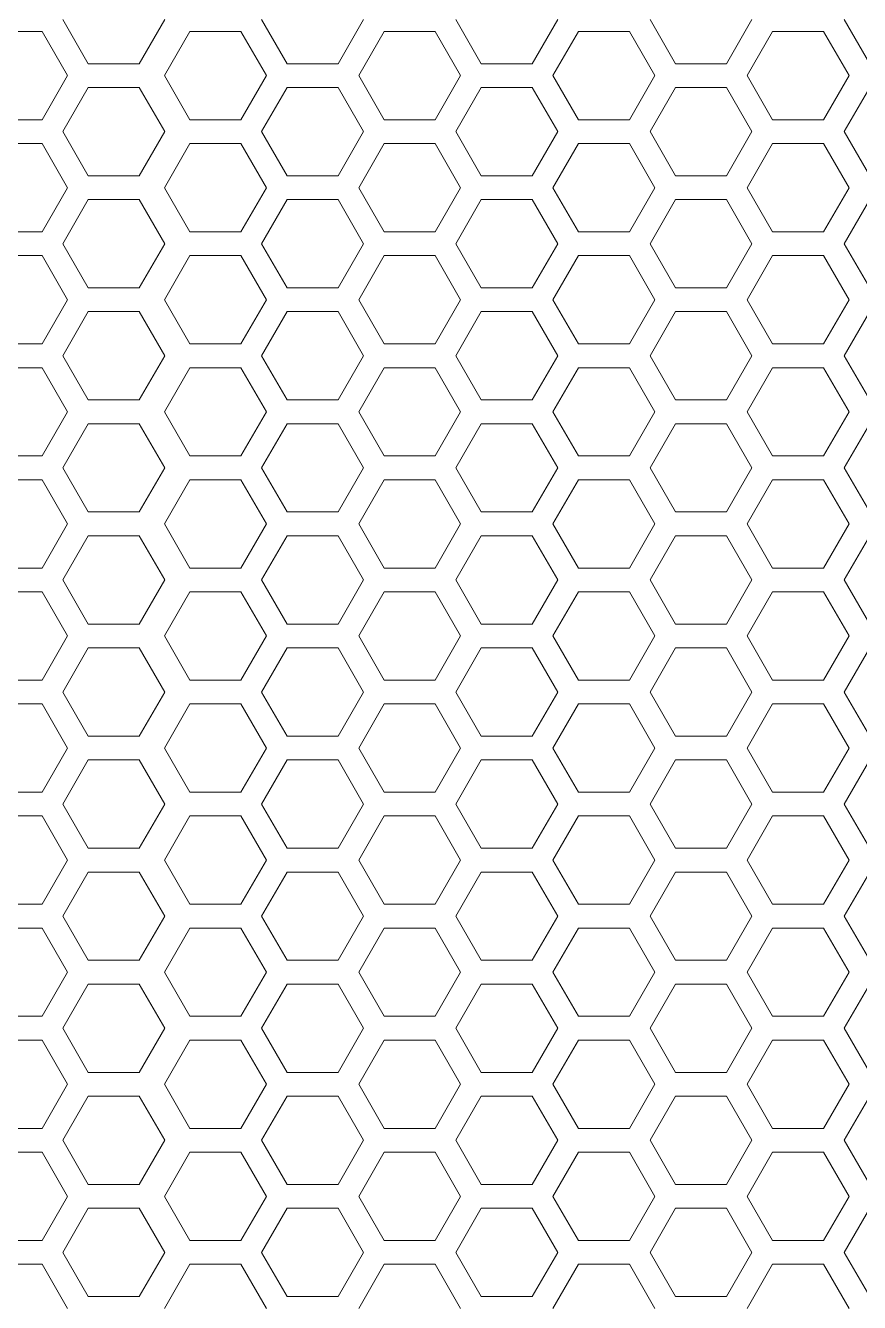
# Model space of a CAD drawing. Header units: millimetres. Extents: x 0 to 140, y -17 to 195.
# Drawn here: x 64.78 to 69.23, y 62.17 to 68.99 of the extents above; entities that cross this region are included whole.
import ezdxf

# ---------------------------------------------------------------- set-up
doc = ezdxf.new("R2010")
doc.units = ezdxf.units.MM
doc.layers.add('4203-42785_1_0', color=7, linetype='Continuous')

# ---------------------------------------------------------------- blocks, each defined once
blk = doc.blocks.new('a')
at = {"layer": '4203-42785_1_0', "color": 0, "linetype": 'ByBlock', "lineweight": 9}
for p, q in [((1507.2261, 398.1762), (1507.3328, 397.9914)), ((1507.5463, 397.9914), (1507.653, 398.1762)), ((1508.0394, 398.1762), (1508.1461, 397.9914)), ((1508.3595, 397.9914), (1508.4662, 398.1762)), ((1508.8527, 398.1762), (1508.9594, 397.9914)), ((1509.1728, 397.9914), (1509.2795, 398.1762)), ((1509.6659, 398.1762), (1509.7726, 397.9914)), ((1516.1721, 398.1762), (1516.2788, 397.9914)), ((1516.4922, 397.9914), (1516.5989, 398.1762)), ((1506.9262, 398.1263), (1506.8194, 397.9415)), ((1507.1396, 398.1263), (1506.9262, 398.1263)), ((1507.2464, 397.9415), (1507.1396, 398.1263)), ((1507.7395, 398.1263), (1507.6327, 397.9415)), ((1507.9529, 398.1263), (1507.7395, 398.1263)), ((1508.0596, 397.9415), (1507.9529, 398.1263)), ((1508.5527, 398.1263), (1508.446, 397.9415)), ((1508.7661, 398.1263), (1508.5527, 398.1263)), ((1508.8728, 397.9415), (1508.7661, 398.1263)), ((1509.366, 398.1263), (1509.2593, 397.9415)), ((1509.5794, 398.1263), (1509.366, 398.1263)), ((1509.6862, 397.9415), (1509.5794, 398.1263)), ((1516.0855, 398.1263), (1515.8721, 398.1263)), ((1516.1923, 397.9415), (1516.0855, 398.1263)), ((1507.3328, 397.9914), (1507.5463, 397.9914)), ((1508.1461, 397.9914), (1508.3595, 397.9914)), ((1508.9594, 397.9914), (1509.1728, 397.9914)), ((1516.2788, 397.9914), (1516.4922, 397.9914)), ((1506.8194, 397.9415), (1506.9262, 397.7566)), ((1507.1396, 397.7566), (1507.2464, 397.9415)), ((1507.6327, 397.9415), (1507.7395, 397.7566)), ((1507.9529, 397.7566), (1508.0596, 397.9415)), ((1508.446, 397.9415), (1508.5527, 397.7566)), ((1508.7661, 397.7566), (1508.8728, 397.9415)), ((1509.2593, 397.9415), (1509.366, 397.7566)), ((1509.5794, 397.7566), (1509.6862, 397.9415)), ((1516.0855, 397.7566), (1516.1923, 397.9415)), ((1507.3328, 397.8916), (1507.2261, 397.7067)), ((1507.5463, 397.8916), (1507.3328, 397.8916)), ((1507.653, 397.7067), (1507.5463, 397.8916)), ((1508.1461, 397.8916), (1508.0394, 397.7067)), ((1508.3595, 397.8916), (1508.1461, 397.8916)), ((1508.4662, 397.7067), (1508.3595, 397.8916)), ((1508.9594, 397.8916), (1508.8527, 397.7067)), ((1509.1728, 397.8916), (1508.9594, 397.8916)), ((1509.2795, 397.7067), (1509.1728, 397.8916)), ((1509.7726, 397.8916), (1509.6659, 397.7067)), ((1516.2788, 397.8916), (1516.1721, 397.7067)), ((1516.4922, 397.8916), (1516.2788, 397.8916)), ((1516.5989, 397.7067), (1516.4922, 397.8916)), ((1506.9262, 397.7566), (1507.1396, 397.7566)), ((1507.7395, 397.7566), (1507.9529, 397.7566)), ((1508.5527, 397.7566), (1508.7661, 397.7566)), ((1509.366, 397.7566), (1509.5794, 397.7566)), ((1515.8721, 397.7566), (1516.0855, 397.7566)), ((1506.9262, 397.6568), (1506.8194, 397.4719)), ((1507.1396, 397.6568), (1506.9262, 397.6568)), ((1507.2464, 397.4719), (1507.1396, 397.6568)), ((1507.2261, 397.7067), (1507.3328, 397.5218)), ((1507.5463, 397.5218), (1507.653, 397.7067)), ((1507.7395, 397.6568), (1507.6327, 397.4719)), ((1507.9529, 397.6568), (1507.7395, 397.6568)), ((1508.0596, 397.4719), (1507.9529, 397.6568)), ((1508.0394, 397.7067), (1508.1461, 397.5218)), ((1508.3595, 397.5218), (1508.4662, 397.7067)), ((1508.5527, 397.6568), (1508.446, 397.4719)), ((1508.7661, 397.6568), (1508.5527, 397.6568)), ((1508.8728, 397.4719), (1508.7661, 397.6568)), ((1508.8527, 397.7067), (1508.9594, 397.5218)), ((1509.1728, 397.5218), (1509.2795, 397.7067)), ((1509.366, 397.6568), (1509.2593, 397.4719)), ((1509.5794, 397.6568), (1509.366, 397.6568)), ((1509.6862, 397.4719), (1509.5794, 397.6568)), ((1509.6659, 397.7067), (1509.7726, 397.5218)), ((1516.0855, 397.6568), (1515.8721, 397.6568)), ((1516.1923, 397.4719), (1516.0855, 397.6568)), ((1516.1721, 397.7067), (1516.2788, 397.5218)), ((1516.4922, 397.5218), (1516.5989, 397.7067)), ((1507.3328, 397.5218), (1507.5463, 397.5218)), ((1508.1461, 397.5218), (1508.3595, 397.5218)), ((1508.9594, 397.5218), (1509.1728, 397.5218)), ((1516.2788, 397.5218), (1516.4922, 397.5218)), ((1506.8194, 397.4719), (1506.9262, 397.2871)), ((1507.1396, 397.2871), (1507.2464, 397.4719)), ((1507.6327, 397.4719), (1507.7395, 397.2871)), ((1507.9529, 397.2871), (1508.0596, 397.4719)), ((1508.446, 397.4719), (1508.5527, 397.2871)), ((1508.7661, 397.2871), (1508.8728, 397.4719)), ((1509.2593, 397.4719), (1509.366, 397.2871)), ((1509.5794, 397.2871), (1509.6862, 397.4719)), ((1516.0855, 397.2871), (1516.1923, 397.4719)), ((1507.3328, 397.422), (1507.2261, 397.2371)), ((1507.5463, 397.422), (1507.3328, 397.422)), ((1507.653, 397.2371), (1507.5463, 397.422)), ((1508.1461, 397.422), (1508.0394, 397.2371)), ((1508.3595, 397.422), (1508.1461, 397.422)), ((1508.4662, 397.2371), (1508.3595, 397.422)), ((1508.9594, 397.422), (1508.8527, 397.2371)), ((1509.1728, 397.422), (1508.9594, 397.422)), ((1509.2795, 397.2371), (1509.1728, 397.422)), ((1509.7726, 397.422), (1509.6659, 397.2371)), ((1516.2788, 397.422), (1516.1721, 397.2371)), ((1516.4922, 397.422), (1516.2788, 397.422)), ((1516.5989, 397.2371), (1516.4922, 397.422)), ((1506.9262, 397.2871), (1507.1396, 397.2871)), ((1507.7395, 397.2871), (1507.9529, 397.2871)), ((1508.5527, 397.2871), (1508.7661, 397.2871)), ((1509.366, 397.2871), (1509.5794, 397.2871)), ((1515.8721, 397.2871), (1516.0855, 397.2871)), ((1507.2261, 397.2371), (1507.3328, 397.0523)), ((1507.5463, 397.0523), (1507.653, 397.2371)), ((1508.0394, 397.2371), (1508.1461, 397.0523)), ((1508.3595, 397.0523), (1508.4662, 397.2371)), ((1508.8527, 397.2371), (1508.9594, 397.0523)), ((1509.1728, 397.0523), (1509.2795, 397.2371)), ((1509.6659, 397.2371), (1509.7726, 397.0523)), ((1516.1721, 397.2371), (1516.2788, 397.0523)), ((1516.4922, 397.0523), (1516.5989, 397.2371)), ((1506.9262, 397.1872), (1506.8194, 397.0024)), ((1507.1396, 397.1872), (1506.9262, 397.1872)), ((1507.2464, 397.0024), (1507.1396, 397.1872)), ((1507.7395, 397.1872), (1507.6327, 397.0024)), ((1507.9529, 397.1872), (1507.7395, 397.1872)), ((1508.0596, 397.0024), (1507.9529, 397.1872)), ((1508.5527, 397.1872), (1508.446, 397.0024)), ((1508.7661, 397.1872), (1508.5527, 397.1872)), ((1508.8728, 397.0024), (1508.7661, 397.1872)), ((1509.366, 397.1872), (1509.2593, 397.0024)), ((1509.5794, 397.1872), (1509.366, 397.1872)), ((1509.6862, 397.0024), (1509.5794, 397.1872)), ((1516.0855, 397.1872), (1515.8721, 397.1872)), ((1516.1923, 397.0024), (1516.0855, 397.1872)), ((1507.3328, 397.0523), (1507.5463, 397.0523)), ((1508.1461, 397.0523), (1508.3595, 397.0523)), ((1508.9594, 397.0523), (1509.1728, 397.0523)), ((1516.2788, 397.0523), (1516.4922, 397.0523)), ((1506.8194, 397.0024), (1506.9262, 396.8175)), ((1507.1396, 396.8175), (1507.2464, 397.0024)), ((1507.6327, 397.0024), (1507.7395, 396.8175)), ((1507.9529, 396.8175), (1508.0596, 397.0024)), ((1508.446, 397.0024), (1508.5527, 396.8175)), ((1508.7661, 396.8175), (1508.8728, 397.0024)), ((1509.2593, 397.0024), (1509.366, 396.8175)), ((1509.5794, 396.8175), (1509.6862, 397.0024)), ((1516.0855, 396.8175), (1516.1923, 397.0024)), ((1507.3328, 396.9525), (1507.2261, 396.7676)), ((1507.5463, 396.9525), (1507.3328, 396.9525)), ((1507.653, 396.7676), (1507.5463, 396.9525)), ((1508.1461, 396.9525), (1508.0394, 396.7676)), ((1508.3595, 396.9525), (1508.1461, 396.9525)), ((1508.4662, 396.7676), (1508.3595, 396.9525)), ((1508.9594, 396.9525), (1508.8527, 396.7676)), ((1509.1728, 396.9525), (1508.9594, 396.9525)), ((1509.2795, 396.7676), (1509.1728, 396.9525)), ((1509.7726, 396.9525), (1509.6659, 396.7676)), ((1516.2788, 396.9525), (1516.1721, 396.7676)), ((1516.4922, 396.9525), (1516.2788, 396.9525)), ((1516.5989, 396.7676), (1516.4922, 396.9525)), ((1506.9262, 396.8175), (1507.1396, 396.8175)), ((1507.7395, 396.8175), (1507.9529, 396.8175)), ((1508.5527, 396.8175), (1508.7661, 396.8175)), ((1509.366, 396.8175), (1509.5794, 396.8175)), ((1515.8721, 396.8175), (1516.0855, 396.8175)), ((1507.2261, 396.7676), (1507.3328, 396.5827)), ((1507.5463, 396.5827), (1507.653, 396.7676)), ((1508.0394, 396.7676), (1508.1461, 396.5827)), ((1508.3595, 396.5827), (1508.4662, 396.7676)), ((1508.8527, 396.7676), (1508.9594, 396.5827)), ((1509.1728, 396.5827), (1509.2795, 396.7676)), ((1509.6659, 396.7676), (1509.7726, 396.5827)), ((1516.1721, 396.7676), (1516.2788, 396.5827)), ((1516.4922, 396.5827), (1516.5989, 396.7676)), ((1506.9262, 396.7177), (1506.8194, 396.5328)), ((1507.1396, 396.7177), (1506.9262, 396.7177)), ((1507.2464, 396.5328), (1507.1396, 396.7177)), ((1507.7395, 396.7177), (1507.6327, 396.5328)), ((1507.9529, 396.7177), (1507.7395, 396.7177)), ((1508.0596, 396.5328), (1507.9529, 396.7177)), ((1508.5527, 396.7177), (1508.446, 396.5328)), ((1508.7661, 396.7177), (1508.5527, 396.7177)), ((1508.8728, 396.5328), (1508.7661, 396.7177)), ((1509.366, 396.7177), (1509.2593, 396.5328)), ((1509.5794, 396.7177), (1509.366, 396.7177)), ((1509.6862, 396.5328), (1509.5794, 396.7177)), ((1516.0855, 396.7177), (1515.8721, 396.7177)), ((1516.1923, 396.5328), (1516.0855, 396.7177)), ((1506.8194, 396.5328), (1506.9262, 396.348)), ((1507.1396, 396.348), (1507.2464, 396.5328)), ((1507.3328, 396.5827), (1507.5463, 396.5827)), ((1507.6327, 396.5328), (1507.7395, 396.348)), ((1507.9529, 396.348), (1508.0596, 396.5328)), ((1508.1461, 396.5827), (1508.3595, 396.5827)), ((1508.446, 396.5328), (1508.5527, 396.348)), ((1508.7661, 396.348), (1508.8728, 396.5328)), ((1508.9594, 396.5827), (1509.1728, 396.5827)), ((1509.2593, 396.5328), (1509.366, 396.348)), ((1509.5794, 396.348), (1509.6862, 396.5328)), ((1516.0855, 396.348), (1516.1923, 396.5328)), ((1516.2788, 396.5827), (1516.4922, 396.5827)), ((1507.3328, 396.4829), (1507.2261, 396.2981)), ((1507.5463, 396.4829), (1507.3328, 396.4829)), ((1507.653, 396.2981), (1507.5463, 396.4829)), ((1508.1461, 396.4829), (1508.0394, 396.2981)), ((1508.3595, 396.4829), (1508.1461, 396.4829)), ((1508.4662, 396.2981), (1508.3595, 396.4829)), ((1508.9594, 396.4829), (1508.8527, 396.2981)), ((1509.1728, 396.4829), (1508.9594, 396.4829)), ((1509.2795, 396.2981), (1509.1728, 396.4829)), ((1509.7726, 396.4829), (1509.6659, 396.2981)), ((1516.2788, 396.4829), (1516.1721, 396.2981)), ((1516.4922, 396.4829), (1516.2788, 396.4829)), ((1516.5989, 396.2981), (1516.4922, 396.4829)), ((1506.9262, 396.348), (1507.1396, 396.348)), ((1507.7395, 396.348), (1507.9529, 396.348)), ((1508.5527, 396.348), (1508.7661, 396.348)), ((1509.366, 396.348), (1509.5794, 396.348)), ((1515.8721, 396.348), (1516.0855, 396.348)), ((1507.2261, 396.2981), (1507.3328, 396.1132)), ((1507.5463, 396.1132), (1507.653, 396.2981)), ((1508.0394, 396.2981), (1508.1461, 396.1132)), ((1508.3595, 396.1132), (1508.4662, 396.2981)), ((1508.8527, 396.2981), (1508.9594, 396.1132)), ((1509.1728, 396.1132), (1509.2795, 396.2981)), ((1509.6659, 396.2981), (1509.7726, 396.1132)), ((1516.1721, 396.2981), (1516.2788, 396.1132)), ((1516.4922, 396.1132), (1516.5989, 396.2981)), ((1506.9262, 396.2481), (1506.8194, 396.0633)), ((1507.1396, 396.2481), (1506.9262, 396.2481)), ((1507.2464, 396.0633), (1507.1396, 396.2481)), ((1507.7395, 396.2481), (1507.6327, 396.0633)), ((1507.9529, 396.2481), (1507.7395, 396.2481)), ((1508.0596, 396.0633), (1507.9529, 396.2481)), ((1508.5527, 396.2481), (1508.446, 396.0633)), ((1508.7661, 396.2481), (1508.5527, 396.2481)), ((1508.8728, 396.0633), (1508.7661, 396.2481)), ((1509.366, 396.2481), (1509.2593, 396.0633)), ((1509.5794, 396.2481), (1509.366, 396.2481)), ((1509.6862, 396.0633), (1509.5794, 396.2481)), ((1516.0855, 396.2481), (1515.8721, 396.2481)), ((1516.1923, 396.0633), (1516.0855, 396.2481)), ((1507.3328, 396.1132), (1507.5463, 396.1132)), ((1508.1461, 396.1132), (1508.3595, 396.1132)), ((1508.9594, 396.1132), (1509.1728, 396.1132)), ((1516.2788, 396.1132), (1516.4922, 396.1132)), ((1506.8194, 396.0633), (1506.9262, 395.8784)), ((1507.1396, 395.8784), (1507.2464, 396.0633)), ((1507.6327, 396.0633), (1507.7395, 395.8784)), ((1507.9529, 395.8784), (1508.0596, 396.0633)), ((1508.446, 396.0633), (1508.5527, 395.8784)), ((1508.7661, 395.8784), (1508.8728, 396.0633)), ((1509.2593, 396.0633), (1509.366, 395.8784)), ((1509.5794, 395.8784), (1509.6862, 396.0633)), ((1516.0855, 395.8784), (1516.1923, 396.0633)), ((1507.3328, 396.0134), (1507.2261, 395.8285)), ((1507.5463, 396.0134), (1507.3328, 396.0134)), ((1507.653, 395.8285), (1507.5463, 396.0134)), ((1508.1461, 396.0134), (1508.0394, 395.8285)), ((1508.3595, 396.0134), (1508.1461, 396.0134)), ((1508.4662, 395.8285), (1508.3595, 396.0134)), ((1508.9594, 396.0134), (1508.8527, 395.8285)), ((1509.1728, 396.0134), (1508.9594, 396.0134)), ((1509.2795, 395.8285), (1509.1728, 396.0134)), ((1509.7726, 396.0134), (1509.6659, 395.8285)), ((1516.2788, 396.0134), (1516.1721, 395.8285)), ((1516.4922, 396.0134), (1516.2788, 396.0134)), ((1516.5989, 395.8285), (1516.4922, 396.0134)), ((1506.9262, 395.8784), (1507.1396, 395.8784)), ((1507.7395, 395.8784), (1507.9529, 395.8784)), ((1508.5527, 395.8784), (1508.7661, 395.8784)), ((1509.366, 395.8784), (1509.5794, 395.8784)), ((1515.8721, 395.8784), (1516.0855, 395.8784)), ((1507.2261, 395.8285), (1507.3328, 395.6436)), ((1507.5463, 395.6436), (1507.653, 395.8285)), ((1508.0394, 395.8285), (1508.1461, 395.6436)), ((1508.3595, 395.6436), (1508.4662, 395.8285)), ((1508.8527, 395.8285), (1508.9594, 395.6436)), ((1509.1728, 395.6436), (1509.2795, 395.8285)), ((1509.6659, 395.8285), (1509.7726, 395.6436)), ((1516.1721, 395.8285), (1516.2788, 395.6436)), ((1516.4922, 395.6436), (1516.5989, 395.8285)), ((1506.9262, 395.7786), (1506.8194, 395.5937)), ((1507.1396, 395.7786), (1506.9262, 395.7786)), ((1507.2464, 395.5937), (1507.1396, 395.7786)), ((1507.7395, 395.7786), (1507.6327, 395.5937)), ((1507.9529, 395.7786), (1507.7395, 395.7786)), ((1508.0596, 395.5937), (1507.9529, 395.7786)), ((1508.5527, 395.7786), (1508.446, 395.5937)), ((1508.7661, 395.7786), (1508.5527, 395.7786)), ((1508.8728, 395.5937), (1508.7661, 395.7786)), ((1509.366, 395.7786), (1509.2593, 395.5937)), ((1509.5794, 395.7786), (1509.366, 395.7786)), ((1509.6862, 395.5937), (1509.5794, 395.7786)), ((1516.0855, 395.7786), (1515.8721, 395.7786)), ((1516.1923, 395.5937), (1516.0855, 395.7786)), ((1507.3328, 395.6436), (1507.5463, 395.6436)), ((1508.1461, 395.6436), (1508.3595, 395.6436)), ((1508.9594, 395.6436), (1509.1728, 395.6436)), ((1516.2788, 395.6436), (1516.4922, 395.6436)), ((1506.8194, 395.5937), (1506.9262, 395.4089)), ((1507.1396, 395.4089), (1507.2464, 395.5937)), ((1507.6327, 395.5937), (1507.7395, 395.4089)), ((1507.9529, 395.4089), (1508.0596, 395.5937)), ((1508.446, 395.5937), (1508.5527, 395.4089)), ((1508.7661, 395.4089), (1508.8728, 395.5937)), ((1509.2593, 395.5937), (1509.366, 395.4089)), ((1509.5794, 395.4089), (1509.6862, 395.5937)), ((1516.0855, 395.4089), (1516.1923, 395.5937)), ((1507.3328, 395.5438), (1507.2261, 395.359)), ((1507.5463, 395.5438), (1507.3328, 395.5438)), ((1507.653, 395.359), (1507.5463, 395.5438)), ((1508.1461, 395.5438), (1508.0394, 395.359)), ((1508.3595, 395.5438), (1508.1461, 395.5438)), ((1508.4662, 395.359), (1508.3595, 395.5438)), ((1508.9594, 395.5438), (1508.8527, 395.359)), ((1509.1728, 395.5438), (1508.9594, 395.5438)), ((1509.2795, 395.359), (1509.1728, 395.5438)), ((1509.7726, 395.5438), (1509.6659, 395.359)), ((1516.2788, 395.5438), (1516.1721, 395.359)), ((1516.4922, 395.5438), (1516.2788, 395.5438)), ((1516.5989, 395.359), (1516.4922, 395.5438)), ((1506.9262, 395.4089), (1507.1396, 395.4089)), ((1507.7395, 395.4089), (1507.9529, 395.4089)), ((1508.5527, 395.4089), (1508.7661, 395.4089)), ((1509.366, 395.4089), (1509.5794, 395.4089)), ((1515.8721, 395.4089), (1516.0855, 395.4089)), ((1507.2261, 395.359), (1507.3328, 395.1741)), ((1507.5463, 395.1741), (1507.653, 395.359)), ((1508.0394, 395.359), (1508.1461, 395.1741)), ((1508.3595, 395.1741), (1508.4662, 395.359)), ((1508.8527, 395.359), (1508.9594, 395.1741)), ((1509.1728, 395.1741), (1509.2795, 395.359)), ((1509.6659, 395.359), (1509.7726, 395.1741)), ((1516.1721, 395.359), (1516.2788, 395.1741)), ((1516.4922, 395.1741), (1516.5989, 395.359)), ((1506.9262, 395.3091), (1506.8194, 395.1242)), ((1507.1396, 395.3091), (1506.9262, 395.3091)), ((1507.2464, 395.1242), (1507.1396, 395.3091)), ((1507.7395, 395.3091), (1507.6327, 395.1242)), ((1507.9529, 395.3091), (1507.7395, 395.3091)), ((1508.0596, 395.1242), (1507.9529, 395.3091)), ((1508.5527, 395.3091), (1508.446, 395.1242)), ((1508.7661, 395.3091), (1508.5527, 395.3091)), ((1508.8728, 395.1242), (1508.7661, 395.3091)), ((1509.366, 395.3091), (1509.2593, 395.1242)), ((1509.5794, 395.3091), (1509.366, 395.3091)), ((1509.6862, 395.1242), (1509.5794, 395.3091)), ((1516.0855, 395.3091), (1515.8721, 395.3091)), ((1516.1923, 395.1242), (1516.0855, 395.3091)), ((1507.3328, 395.1741), (1507.5463, 395.1741)), ((1508.1461, 395.1741), (1508.3595, 395.1741)), ((1508.9594, 395.1741), (1509.1728, 395.1741)), ((1516.2788, 395.1741), (1516.4922, 395.1741)), ((1506.8194, 395.1242), (1506.9262, 394.9393)), ((1507.1396, 394.9393), (1507.2464, 395.1242)), ((1507.6327, 395.1242), (1507.7395, 394.9393)), ((1507.9529, 394.9393), (1508.0596, 395.1242)), ((1508.446, 395.1242), (1508.5527, 394.9393)), ((1508.7661, 394.9393), (1508.8728, 395.1242)), ((1509.2593, 395.1242), (1509.366, 394.9393)), ((1509.5794, 394.9393), (1509.6862, 395.1242)), ((1516.0855, 394.9393), (1516.1923, 395.1242)), ((1507.3328, 395.0743), (1507.2261, 394.8894)), ((1507.5463, 395.0743), (1507.3328, 395.0743)), ((1507.653, 394.8894), (1507.5463, 395.0743)), ((1508.1461, 395.0743), (1508.0394, 394.8894)), ((1508.3595, 395.0743), (1508.1461, 395.0743)), ((1508.4662, 394.8894), (1508.3595, 395.0743)), ((1508.9594, 395.0743), (1508.8527, 394.8894)), ((1509.1728, 395.0743), (1508.9594, 395.0743)), ((1509.2795, 394.8894), (1509.1728, 395.0743)), ((1509.7726, 395.0743), (1509.6659, 394.8894)), ((1516.2788, 395.0743), (1516.1721, 394.8894)), ((1516.4922, 395.0743), (1516.2788, 395.0743)), ((1516.5989, 394.8894), (1516.4922, 395.0743)), ((1506.9262, 394.9393), (1507.1396, 394.9393)), ((1507.7395, 394.9393), (1507.9529, 394.9393)), ((1508.5527, 394.9393), (1508.7661, 394.9393)), ((1509.366, 394.9393), (1509.5794, 394.9393)), ((1515.8721, 394.9393), (1516.0855, 394.9393)), ((1507.2261, 394.8894), (1507.3328, 394.7046)), ((1507.5463, 394.7046), (1507.653, 394.8894)), ((1508.0394, 394.8894), (1508.1461, 394.7046)), ((1508.3595, 394.7046), (1508.4662, 394.8894)), ((1508.8527, 394.8894), (1508.9594, 394.7046)), ((1509.1728, 394.7046), (1509.2795, 394.8894)), ((1509.6659, 394.8894), (1509.7726, 394.7046)), ((1516.1721, 394.8894), (1516.2788, 394.7046)), ((1516.4922, 394.7046), (1516.5989, 394.8894)), ((1506.9262, 394.8395), (1506.8194, 394.6546)), ((1507.1396, 394.8395), (1506.9262, 394.8395)), ((1507.2464, 394.6546), (1507.1396, 394.8395)), ((1507.7395, 394.8395), (1507.6327, 394.6546)), ((1507.9529, 394.8395), (1507.7395, 394.8395)), ((1508.0596, 394.6546), (1507.9529, 394.8395)), ((1508.5527, 394.8395), (1508.446, 394.6546)), ((1508.7661, 394.8395), (1508.5527, 394.8395)), ((1508.8728, 394.6546), (1508.7661, 394.8395)), ((1509.366, 394.8395), (1509.2593, 394.6546)), ((1509.5794, 394.8395), (1509.366, 394.8395)), ((1509.6862, 394.6546), (1509.5794, 394.8395)), ((1516.0855, 394.8395), (1515.8721, 394.8395)), ((1516.1923, 394.6546), (1516.0855, 394.8395)), ((1507.3328, 394.7046), (1507.5463, 394.7046)), ((1508.1461, 394.7046), (1508.3595, 394.7046)), ((1508.9594, 394.7046), (1509.1728, 394.7046)), ((1516.2788, 394.7046), (1516.4922, 394.7046)), ((1506.8194, 394.6546), (1506.9262, 394.4698)), ((1507.1396, 394.4698), (1507.2464, 394.6546)), ((1507.6327, 394.6546), (1507.7395, 394.4698)), ((1507.9529, 394.4698), (1508.0596, 394.6546)), ((1508.446, 394.6546), (1508.5527, 394.4698)), ((1508.7661, 394.4698), (1508.8728, 394.6546)), ((1509.2593, 394.6546), (1509.366, 394.4698)), ((1509.5794, 394.4698), (1509.6862, 394.6546)), ((1516.0855, 394.4698), (1516.1923, 394.6546)), ((1507.3328, 394.6047), (1507.2261, 394.4199)), ((1507.5463, 394.6047), (1507.3328, 394.6047)), ((1507.653, 394.4199), (1507.5463, 394.6047)), ((1508.1461, 394.6047), (1508.0394, 394.4199)), ((1508.3595, 394.6047), (1508.1461, 394.6047)), ((1508.4662, 394.4199), (1508.3595, 394.6047)), ((1508.9594, 394.6047), (1508.8527, 394.4199)), ((1509.1728, 394.6047), (1508.9594, 394.6047)), ((1509.2795, 394.4199), (1509.1728, 394.6047)), ((1509.7726, 394.6047), (1509.6659, 394.4199)), ((1516.2788, 394.6047), (1516.1721, 394.4199)), ((1516.4922, 394.6047), (1516.2788, 394.6047)), ((1516.5989, 394.4199), (1516.4922, 394.6047)), ((1506.9262, 394.4698), (1507.1396, 394.4698)), ((1507.7395, 394.4698), (1507.9529, 394.4698)), ((1508.5527, 394.4698), (1508.7661, 394.4698)), ((1509.366, 394.4698), (1509.5794, 394.4698)), ((1515.8721, 394.4698), (1516.0855, 394.4698)), ((1507.2261, 394.4199), (1507.3328, 394.235)), ((1507.5463, 394.235), (1507.653, 394.4199)), ((1508.0394, 394.4199), (1508.1461, 394.235)), ((1508.3595, 394.235), (1508.4662, 394.4199)), ((1508.8527, 394.4199), (1508.9594, 394.235)), ((1509.1728, 394.235), (1509.2795, 394.4199)), ((1509.6659, 394.4199), (1509.7726, 394.235)), ((1516.1721, 394.4199), (1516.2788, 394.235)), ((1516.4922, 394.235), (1516.5989, 394.4199)), ((1506.9262, 394.37), (1506.8194, 394.1851)), ((1507.1396, 394.37), (1506.9262, 394.37)), ((1507.2464, 394.1851), (1507.1396, 394.37)), ((1507.7395, 394.37), (1507.6327, 394.1851)), ((1507.9529, 394.37), (1507.7395, 394.37)), ((1508.0596, 394.1851), (1507.9529, 394.37)), ((1508.5527, 394.37), (1508.446, 394.1851)), ((1508.7661, 394.37), (1508.5527, 394.37)), ((1508.8728, 394.1851), (1508.7661, 394.37)), ((1509.366, 394.37), (1509.2593, 394.1851)), ((1509.5794, 394.37), (1509.366, 394.37)), ((1509.6862, 394.1851), (1509.5794, 394.37)), ((1516.0855, 394.37), (1515.8721, 394.37)), ((1516.1923, 394.1851), (1516.0855, 394.37)), ((1507.3328, 394.235), (1507.5463, 394.235)), ((1508.1461, 394.235), (1508.3595, 394.235)), ((1508.9594, 394.235), (1509.1728, 394.235)), ((1516.2788, 394.235), (1516.4922, 394.235)), ((1506.8194, 394.1851), (1506.9262, 394.0002)), ((1507.1396, 394.0002), (1507.2464, 394.1851)), ((1507.6327, 394.1851), (1507.7395, 394.0002)), ((1507.9529, 394.0002), (1508.0596, 394.1851)), ((1508.446, 394.1851), (1508.5527, 394.0002)), ((1508.7661, 394.0002), (1508.8728, 394.1851)), ((1509.2593, 394.1851), (1509.366, 394.0002)), ((1509.5794, 394.0002), (1509.6862, 394.1851)), ((1516.0855, 394.0002), (1516.1923, 394.1851)), ((1507.3328, 394.1352), (1507.2261, 393.9503)), ((1507.5463, 394.1352), (1507.3328, 394.1352)), ((1507.653, 393.9503), (1507.5463, 394.1352)), ((1508.1461, 394.1352), (1508.0394, 393.9503)), ((1508.3595, 394.1352), (1508.1461, 394.1352)), ((1508.4662, 393.9503), (1508.3595, 394.1352)), ((1508.9594, 394.1352), (1508.8527, 393.9503)), ((1509.1728, 394.1352), (1508.9594, 394.1352)), ((1509.2795, 393.9503), (1509.1728, 394.1352)), ((1509.7726, 394.1352), (1509.6659, 393.9503)), ((1516.2788, 394.1352), (1516.1721, 393.9503)), ((1516.4922, 394.1352), (1516.2788, 394.1352)), ((1516.5989, 393.9503), (1516.4922, 394.1352)), ((1506.9262, 394.0002), (1507.1396, 394.0002)), ((1507.7395, 394.0002), (1507.9529, 394.0002)), ((1508.5527, 394.0002), (1508.7661, 394.0002)), ((1509.366, 394.0002), (1509.5794, 394.0002)), ((1515.8721, 394.0002), (1516.0855, 394.0002)), ((1507.2261, 393.9503), (1507.3328, 393.7655)), ((1507.5463, 393.7655), (1507.653, 393.9503)), ((1508.0394, 393.9503), (1508.1461, 393.7655)), ((1508.3595, 393.7655), (1508.4662, 393.9503)), ((1508.8527, 393.9503), (1508.9594, 393.7655)), ((1509.1728, 393.7655), (1509.2795, 393.9503)), ((1509.6659, 393.9503), (1509.7726, 393.7655)), ((1516.1721, 393.9503), (1516.2788, 393.7655)), ((1516.4922, 393.7655), (1516.5989, 393.9503)), ((1506.9262, 393.9004), (1506.8194, 393.7156)), ((1507.1396, 393.9004), (1506.9262, 393.9004)), ((1507.2464, 393.7156), (1507.1396, 393.9004)), ((1507.7395, 393.9004), (1507.6327, 393.7156)), ((1507.9529, 393.9004), (1507.7395, 393.9004)), ((1508.0596, 393.7156), (1507.9529, 393.9004)), ((1508.5527, 393.9004), (1508.446, 393.7156)), ((1508.7661, 393.9004), (1508.5527, 393.9004)), ((1508.8728, 393.7156), (1508.7661, 393.9004)), ((1509.366, 393.9004), (1509.2593, 393.7156)), ((1509.5794, 393.9004), (1509.366, 393.9004)), ((1509.6862, 393.7156), (1509.5794, 393.9004)), ((1516.0855, 393.9004), (1515.8721, 393.9004)), ((1516.1923, 393.7156), (1516.0855, 393.9004)), ((1507.3328, 393.7655), (1507.5463, 393.7655)), ((1508.1461, 393.7655), (1508.3595, 393.7655)), ((1508.9594, 393.7655), (1509.1728, 393.7655)), ((1516.2788, 393.7655), (1516.4922, 393.7655)), ((1506.8194, 393.7156), (1506.9262, 393.5307)), ((1507.1396, 393.5307), (1507.2464, 393.7156)), ((1507.6327, 393.7156), (1507.7395, 393.5307)), ((1507.9529, 393.5307), (1508.0596, 393.7156)), ((1508.446, 393.7156), (1508.5527, 393.5307)), ((1508.7661, 393.5307), (1508.8728, 393.7156)), ((1509.2593, 393.7156), (1509.366, 393.5307)), ((1509.5794, 393.5307), (1509.6862, 393.7156)), ((1516.0855, 393.5307), (1516.1923, 393.7156)), ((1507.3328, 393.6657), (1507.2261, 393.4808)), ((1507.5463, 393.6657), (1507.3328, 393.6657)), ((1507.653, 393.4808), (1507.5463, 393.6657)), ((1508.1461, 393.6657), (1508.0394, 393.4808)), ((1508.3595, 393.6657), (1508.1461, 393.6657)), ((1508.4662, 393.4808), (1508.3595, 393.6657)), ((1508.9594, 393.6657), (1508.8527, 393.4808)), ((1509.1728, 393.6657), (1508.9594, 393.6657)), ((1509.2795, 393.4808), (1509.1728, 393.6657)), ((1509.7726, 393.6657), (1509.6659, 393.4808)), ((1516.2788, 393.6657), (1516.1721, 393.4808)), ((1516.4922, 393.6657), (1516.2788, 393.6657)), ((1516.5989, 393.4808), (1516.4922, 393.6657)), ((1506.9262, 393.5307), (1507.1396, 393.5307)), ((1507.7395, 393.5307), (1507.9529, 393.5307)), ((1508.5527, 393.5307), (1508.7661, 393.5307)), ((1509.366, 393.5307), (1509.5794, 393.5307)), ((1515.8721, 393.5307), (1516.0855, 393.5307)), ((1506.9262, 393.4309), (1506.8194, 393.246)), ((1507.1396, 393.4309), (1506.9262, 393.4309)), ((1507.2464, 393.246), (1507.1396, 393.4309)), ((1507.2261, 393.4808), (1507.3328, 393.2959)), ((1507.5463, 393.2959), (1507.653, 393.4808)), ((1507.7395, 393.4309), (1507.6327, 393.246)), ((1507.9529, 393.4309), (1507.7395, 393.4309)), ((1508.0596, 393.246), (1507.9529, 393.4309)), ((1508.0394, 393.4808), (1508.1461, 393.2959)), ((1508.3595, 393.2959), (1508.4662, 393.4808)), ((1508.5527, 393.4309), (1508.446, 393.246)), ((1508.7661, 393.4309), (1508.5527, 393.4309)), ((1508.8728, 393.246), (1508.7661, 393.4309)), ((1508.8527, 393.4808), (1508.9594, 393.2959)), ((1509.1728, 393.2959), (1509.2795, 393.4808)), ((1509.366, 393.4309), (1509.2593, 393.246)), ((1509.5794, 393.4309), (1509.366, 393.4309)), ((1509.6862, 393.246), (1509.5794, 393.4309)), ((1509.6659, 393.4808), (1509.7726, 393.2959)), ((1516.0855, 393.4309), (1515.8721, 393.4309)), ((1516.1923, 393.246), (1516.0855, 393.4309)), ((1516.1721, 393.4808), (1516.2788, 393.2959)), ((1516.4922, 393.2959), (1516.5989, 393.4808)), ((1507.3328, 393.2959), (1507.5463, 393.2959)), ((1508.1461, 393.2959), (1508.3595, 393.2959)), ((1508.9594, 393.2959), (1509.1728, 393.2959)), ((1516.2788, 393.2959), (1516.4922, 393.2959)), ((1506.8194, 393.246), (1506.9262, 393.0612)), ((1507.1396, 393.0612), (1507.2464, 393.246)), ((1507.6327, 393.246), (1507.7395, 393.0612)), ((1507.9529, 393.0612), (1508.0596, 393.246)), ((1508.446, 393.246), (1508.5527, 393.0612)), ((1508.7661, 393.0612), (1508.8728, 393.246)), ((1509.2593, 393.246), (1509.366, 393.0612)), ((1509.5794, 393.0612), (1509.6862, 393.246)), ((1516.0855, 393.0612), (1516.1923, 393.246)), ((1507.3328, 393.1961), (1507.2261, 393.0112)), ((1507.5463, 393.1961), (1507.3328, 393.1961)), ((1507.653, 393.0112), (1507.5463, 393.1961)), ((1508.1461, 393.1961), (1508.0394, 393.0112)), ((1508.3595, 393.1961), (1508.1461, 393.1961)), ((1508.4662, 393.0112), (1508.3595, 393.1961)), ((1508.9594, 393.1961), (1508.8527, 393.0112)), ((1509.1728, 393.1961), (1508.9594, 393.1961)), ((1509.2795, 393.0112), (1509.1728, 393.1961)), ((1509.7726, 393.1961), (1509.6659, 393.0112)), ((1516.2788, 393.1961), (1516.1721, 393.0112)), ((1516.4922, 393.1961), (1516.2788, 393.1961)), ((1516.5989, 393.0112), (1516.4922, 393.1961)), ((1506.9262, 393.0612), (1507.1396, 393.0612)), ((1507.7395, 393.0612), (1507.9529, 393.0612)), ((1508.5527, 393.0612), (1508.7661, 393.0612)), ((1509.366, 393.0612), (1509.5794, 393.0612)), ((1515.8721, 393.0612), (1516.0855, 393.0612)), ((1507.2261, 393.0112), (1507.3328, 392.8264)), ((1507.5463, 392.8264), (1507.653, 393.0112)), ((1508.0394, 393.0112), (1508.1461, 392.8264)), ((1508.3595, 392.8264), (1508.4662, 393.0112)), ((1508.8527, 393.0112), (1508.9594, 392.8264)), ((1509.1728, 392.8264), (1509.2795, 393.0112)), ((1509.6659, 393.0112), (1509.7726, 392.8264)), ((1516.1721, 393.0112), (1516.2788, 392.8264)), ((1516.4922, 392.8264), (1516.5989, 393.0112)), ((1506.9262, 392.9613), (1506.8194, 392.7765)), ((1507.1396, 392.9613), (1506.9262, 392.9613)), ((1507.2464, 392.7765), (1507.1396, 392.9613)), ((1507.7395, 392.9613), (1507.6327, 392.7765)), ((1507.9529, 392.9613), (1507.7395, 392.9613)), ((1508.0596, 392.7765), (1507.9529, 392.9613)), ((1508.5527, 392.9613), (1508.446, 392.7765)), ((1508.7661, 392.9613), (1508.5527, 392.9613)), ((1508.8728, 392.7765), (1508.7661, 392.9613)), ((1509.366, 392.9613), (1509.2593, 392.7765)), ((1509.5794, 392.9613), (1509.366, 392.9613)), ((1509.6862, 392.7765), (1509.5794, 392.9613)), ((1516.0855, 392.9613), (1515.8721, 392.9613)), ((1516.1923, 392.7765), (1516.0855, 392.9613)), ((1507.3328, 392.8264), (1507.5463, 392.8264)), ((1508.1461, 392.8264), (1508.3595, 392.8264)), ((1508.9594, 392.8264), (1509.1728, 392.8264)), ((1516.2788, 392.8264), (1516.4922, 392.8264))]:
    blk.add_line(p, q, dxfattribs=at)

msp = doc.modelspace()

# ---------------------------------------------------------------- block references
at = {"lineweight": 15, "xscale": 1.275468447124703, "yscale": 1.275468447124703, "zscale": 1.275468447124703}
for p in [(-1868.8528, -438.8363), (-1856.3807, -438.8363)]:
    msp.add_blockref('a', p, dxfattribs=at)

doc.saveas('drawing.dxf')
